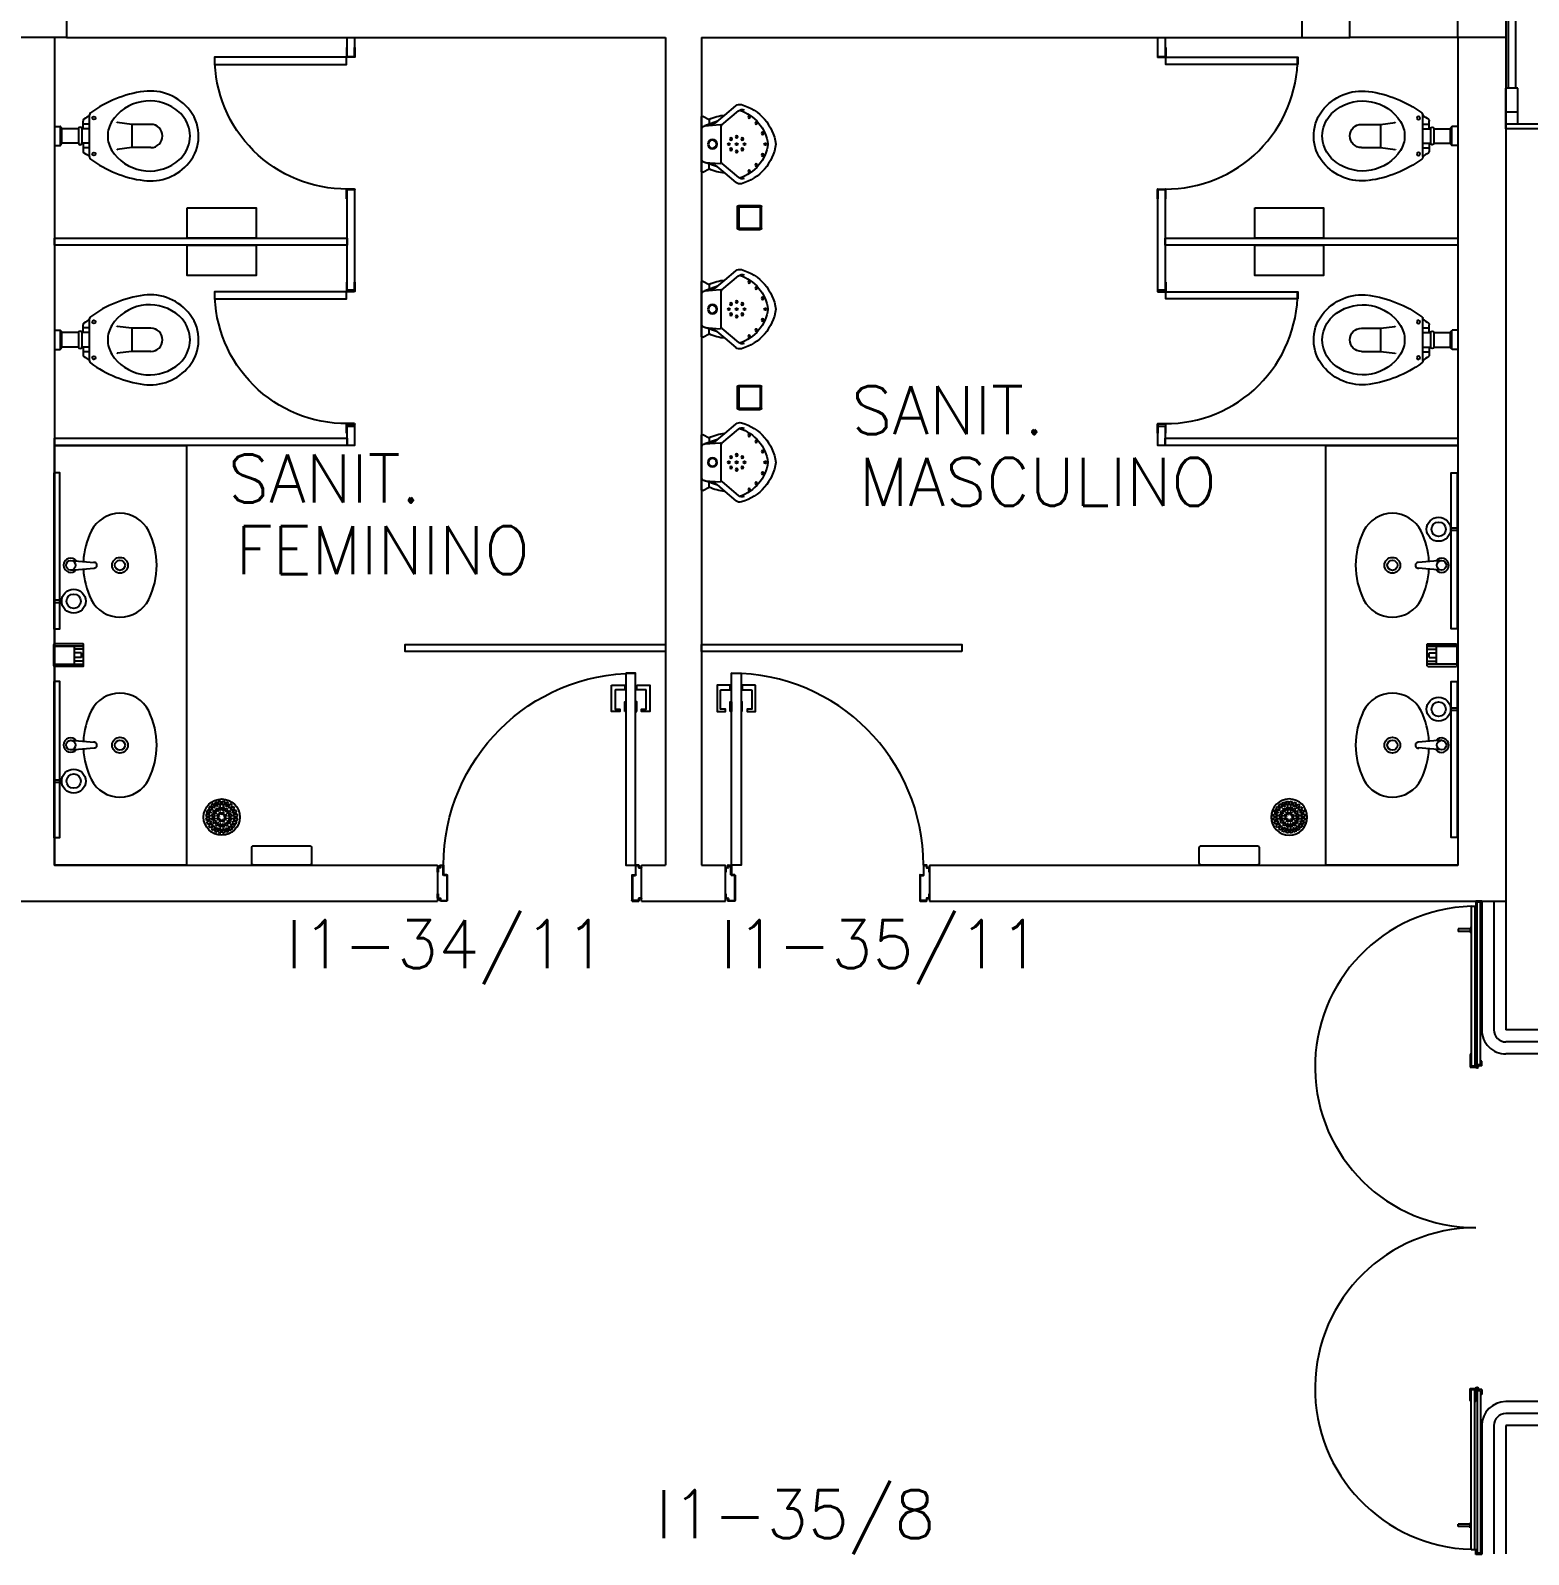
# Model space of a CAD drawing. Header units: millimetres. Extents: x 1887 to 2405, y 1100 to 1335.
# Drawn here: x 2052.26 to 2058.5, y 1264.72 to 1271.08 of the extents above; entities that cross this region are included whole.
import ezdxf

# ---------------------------------------------------------------- set-up
doc = ezdxf.new("R2010")
doc.units = ezdxf.units.MM
doc.linetypes.add('HIDDEN', pattern=[0.375, 0.25, -0.125])
for name, color, linetype in [('AR-ALV', 2, 'Continuous'), ('AR-CORRIMAO-V', 2, 'Continuous'), ('AR-DIVISÓRIAS', 1, 'Continuous'), ('AR-ESCADA', 2, 'Continuous'), ('AR-ESTC', 3, 'Continuous'), ('AR-LOUÇAS', 1, 'Continuous'), ('AR-PISO', 1, 'Continuous'), ('AR-PORTA', 1, 'Continuous'), ('AR-VIDRO', 1, 'Continuous'), ('BC-CUBA', 1, 'Continuous'), ('BC-TEXTO', 2, 'Continuous'), ('BGR- VISTA', 2, 'Continuous'), ('DV- VISTA', 2, 'Continuous'), ('ENDEREÇO', 2, 'Continuous'), ('EQUIPAMENTO', 2, 'Continuous'), ('HE_TIGRECAD', 1, 'Continuous'), ('maçaneta', 1, 'Continuous'), ('montantes', 1, 'Continuous'), ('mov', 1, 'Continuous'), ('PM-PERFIL U-C', 2, 'Continuous'), ('pm1', 2, 'Continuous'), ('pm2', 2, 'Continuous'), ('TEXTO', 2, 'Continuous'), ('WC-PROJ', 1, 'HIDDEN'), ('WC1', 1, 'Continuous'), ('WC2', 1, 'Continuous'), ('WC3', 1, 'Continuous')]:
    doc.layers.add(name, color=color, linetype=linetype)
doc.styles.add('S12', font='simplex.shx', dxfattribs={"width": 1.1, "height": 0.12})
doc.styles.add('UNB-100', font='simplex.shx', dxfattribs={"height": 0.2})
doc.styles.add('UNB1-100', font='simplex.shx', dxfattribs={"height": 0.2})

# ---------------------------------------------------------------- blocks, each defined once
blk = doc.blocks.new('CUBA-01P')
at = {"layer": 'WC1'}
blk.add_circle((-0.15, -0.08), 0.05, dxfattribs=at)
for centre, radius, start, end in [((0, -0.4404), 0.3205, 92.82256, 116.40535), ((0, -0.4404), 0.3205, 63.59465, 87.24236), ((-0.0831, -0.273), 0.1336, 116.40535, 243.59465), ((0.0831, -0.273), 0.1336, 296.40535, 63.59465), ((0, -0.1056), 0.3205, 243.59465, 296.40535)]:
    blk.add_arc(centre, radius, start, end, dxfattribs=at)
at = {"layer": 'WC2'}
for p, q in [((-0.1548, 0), (-0.1548, -0.0303)), ((-0.1448, 0), (-0.1448, -0.0303)), ((-0.02, -0.068), (-0.0118, -0.1652)), ((0.02, -0.068), (0.0118, -0.1652))]:
    blk.add_line(p, q, dxfattribs=at)
for centre, radius in [((-0.15, -0.08), 0.03), ((0, -0.068), 0.02), ((0, -0.273), 0.033), ((0, -0.273), 0.0212)]:
    blk.add_circle(centre, radius, dxfattribs=at)
for centre, radius, start, end in [((0.0002, -0.0678), 0.03, 306.40129, 232.67059), ((0.0002, -0.1652), 0.012, 180, 10.12053)]:
    blk.add_arc(centre, radius, start, end, dxfattribs=at)
blk = doc.blocks.new('BGR5')
at = {"layer": 'BGR- VISTA'}
blk.add_lwpolyline([(0, 0.55), (1.75, 0.55), (1.75, 0), (0, 0)], close=True, dxfattribs=at)
at = {"layer": 'BC-CUBA', "rotation": 180}
for p in [(0.5, 0), (1.25, 0)]:
    blk.add_blockref('CUBA-01P', p, dxfattribs=at)
at = {"layer": 'BC-TEXTO', "style": 'S12'}
for tag, p, flags in [('MÃO-FRANCESA', (0.758, 0.0613), 3), ('ACABAMENTO', (0.558, 0.0613), 3), ('BANCADA', (0.158, 0.0613), 2), ('TAMANHO', (0.358, 0.0613), 3), ('CUBA', (1.158, 0.0613), 3), ('PÉ', (0.933, 0.0613), 3)]:
    blk.add_attdef(tag, p, '', height=0.12, rotation=90, dxfattribs=dict(at, flags=flags))
blk = doc.blocks.new('MCTR-01p')
at = {"layer": 'WC1'}
for p, q in [((0.1134, 0), (-0.1134, 0)), ((-0.1169, -0.006), (-0.1028, -0.0318)), ((0.1169, -0.006), (0.1028, -0.0318)), ((-0.1209, -0.0973), (-0.16, -0.1436)), ((0.1209, -0.0973), (0.16, -0.1436))]:
    blk.add_line(p, q, dxfattribs=at)
blk.add_circle((0, -0.0459), 0.019, dxfattribs=at)
for centre, radius, start, end in [((-0.1134, -0.004), 0.00402, 90, 208.69931), ((0.1134, -0.004), 0.00402, 331.30069, 90), ((0.0514, -0.1098), 0.1728, 153.16672, 175.85534), ((-0.0514, -0.1098), 0.1728, 4.14466, 26.83328), ((-0.1408, -0.1598), 0.0251, 139.851, 195.77049), ((0.027, -0.1124), 0.1994, 195.77049, 262.23104), ((-0.027, -0.1124), 0.1994, 277.76896, 344.22951), ((0.1408, -0.1598), 0.0251, 344.22951, 40.149)]:
    blk.add_arc(centre, radius, start, end, dxfattribs=at)
at = {"layer": 'WC2'}
for p, q in [((-0.1028, -0.0318), (-0.083, -0.0318)), ((-0.0952, -0.0668), (-0.0769, -0.0144)), ((-0.0769, -0.0144), (-0.0814, -0.0774)), ((0.0769, -0.0144), (0.0814, -0.0774)), ((0.0952, -0.0668), (0.0769, -0.0144)), ((0.1028, -0.0318), (0.083, -0.0318)), ((-0.0801, -0.0849), (-0.1388, -0.1544)), ((-0.0929, -0.0641), (-0.1209, -0.0973)), ((0.0773, -0.0817), (-0.0773, -0.0817)), ((0.0801, -0.0849), (0.1388, -0.1544)), ((0.0929, -0.0641), (0.1209, -0.0973))]:
    blk.add_line(p, q, dxfattribs=at)
for centre, radius in [((0, -0.0459), 0.0162), ((-0.0216, -0.1233), 0.00453), ((0.0216, -0.1233), 0.00453), ((-0.0307, -0.1466), 0.00453), ((-0.0216, -0.17), 0.00453), ((0.0216, -0.17), 0.00453), ((0.0307, -0.1466), 0.00453), ((-0.1131, -0.1987), 0.00453), ((-0.0873, -0.2281), 0.00453), ((-0.0453, -0.2549), 0.00453), ((0.0453, -0.2549), 0.00453), ((0.0873, -0.2281), 0.00453), ((0.1131, -0.1987), 0.00453)]:
    blk.add_circle(centre, radius, dxfattribs=at)
for centre, radius, start, end in [((-0.0573, -0.018), 0.02, 115.52037, 169.58171), ((0.0573, -0.018), 0.02, 10.41829, 64.47963), ((-0.1424, -0.0223), 0.0647, 319.851, 355.98459), ((0.1424, -0.0223), 0.0647, 184.01541, 220.149), ((-0.0773, -0.0776), 0.00402, 175.98459, 270), ((-0.0719, -0.0937), 0.012, 89.35808, 133.3239), ((0, -0.1142), 0.00453, 90, 270), ((0, -0.1142), 0.00453, 270, 90), ((0.0719, -0.0937), 0.012, 46.6761, 90.64192), ((0.0773, -0.0776), 0.00402, 270, 4.01541), ((-0.1204, -0.1699), 0.024, 139.851, 200.63237), ((0.024, -0.1042), 0.1746, 198.27233, 262.11406), ((0, -0.1466), 0.00453, 90, 270), ((0, -0.1791), 0.00453, 90, 270), ((0, -0.1466), 0.00453, 270, 90), ((-0.024, -0.1042), 0.1746, 277.88594, 341.72767), ((0, -0.1791), 0.00453, 270, 90), ((0.1204, -0.1699), 0.024, 339.36763, 40.149), ((0.0001, -0.2664), 0.00453, 91.78316, 268.21684), ((-0.0001, -0.2664), 0.00453, 271.78316, 88.21684)]:
    blk.add_arc(centre, radius, start, end, dxfattribs=at)
blk = doc.blocks.new('DV4')
at = {"layer": 'DV- VISTA', "color": 2}
blk.add_lwpolyline([(0.03, 0), (0.03, -1.22), (0, -1.22), (0, 0)], close=True, dxfattribs=at)
blk = doc.blocks.new('DV8')
at = {"layer": 'DV- VISTA'}
blk.add_lwpolyline([(0, -0.03), (-0.08, -0.03), (-0.08, 0), (0, 0)], close=True, dxfattribs=at)
blk = doc.blocks.new('pb55-gr-01p')
at = {"layer": 'mov'}
blk.add_arc((0.0015, 0.0172), 0.55, 359.7335, 90, dxfattribs=at)
at = {"layer": 'pm1'}
blk.add_lwpolyline([(0.0315, 0.5673), (0.0315, 0.0172), (0.0015, 0.0172), (0.0015, 0.5673)], close=True, dxfattribs=at)
at = {"layer": 'pm2'}
for p, q in [((-0.0385, 0.0172), (-0.0008, 0.0172)), ((-0.0385, 0.0158), (-0.0385, 0.0172)), ((-0.0008, 0.0158), (-0.0385, 0.0158)), ((0, 0.015), (0, -0.015)), ((0.0015, -0.0152), (0.0015, 0.015)), ((0.5515, -0.0152), (0.5515, 0.015)), ((0.553, 0.015), (0.553, -0.015)), ((0.5915, 0.0172), (0.5537, 0.0172)), ((0.5537, 0.0158), (0.5915, 0.0158)), ((0.5915, 0.0158), (0.5915, 0.0172)), ((-0.001, -0.016), (-0.0385, -0.016)), ((-0.0385, -0.0175), (-0.0385, -0.016)), ((-0.0385, -0.0175), (-0.0008, -0.0175)), ((0.5915, -0.0175), (0.5537, -0.0175)), ((0.554, -0.016), (0.5915, -0.016)), ((0.5915, -0.0175), (0.5915, -0.016))]:
    blk.add_line(p, q, dxfattribs=at)
for centre, radius, start, end in [((-0.0008, 0.015), 0.00225, 0, 90), ((-0.0008, 0.015), 0.00075, 0, 90), ((0.5537, 0.015), 0.00225, 90, 180), ((0.5537, 0.015), 0.00075, 90, 180), ((-0.001, -0.015), 0.001, 270, 0), ((-0.0008, -0.0152), 0.00225, 270, 0), ((0.5537, -0.0152), 0.00225, 180, 270), ((0.554, -0.015), 0.001, 180, 270)]:
    blk.add_arc(centre, radius, start, end, dxfattribs=at)
blk = doc.blocks.new('DV7')
at = {"layer": 'DV- VISTA'}
blk.add_lwpolyline([(0.03, 0), (0.03, -0.42), (0, -0.42), (0, 0)], close=True, dxfattribs=at)
blk = doc.blocks.new('DV5')
at = {"layer": 'DV- VISTA', "color": 2}
blk.add_lwpolyline([(0.03, 0), (0.03, -1.085), (0, -1.085), (0, 0)], close=True, dxfattribs=at)
blk = doc.blocks.new('ES-2P-2PAV-M')
at = {"layer": 'AR-CORRIMAO-V'}
for p, q in [((-0.1, -0.0025), (-0.1, -0.54)), ((-0.05, -0.0025), (-0.05, -0.54)), ((0.775, -0.59), (0, -0.59)), ((0.775, -0.64), (0, -0.64)), ((1.5267, -2.09), (0, -2.09)), ((1.5267, -2.14), (0, -2.14)), ((-0.1, -2.19), (-0.1, -2.725)), ((-0.05, -2.19), (-0.05, -2.725))]:
    blk.add_line(p, q, dxfattribs=at)
for centre, radius, start, end in [((0, -0.54), 0.1, 179.99999, 270), ((0, -0.54), 0.05, 179.99999, 270), ((0, -2.19), 0.1, 90, 180), ((0, -2.19), 0.05, 90, 180)]:
    blk.add_arc(centre, radius, start, end, dxfattribs=at)
at = {"layer": 'AR-PISO'}
for p, q in [((0, -0.0025), (0, -0.54)), ((0, -0.0025), (0, -0.54)), ((0.8616, -0.54), (0, -0.54)), ((1.425, -2.19), (0, -2.19)), ((0, -2.19), (0, -2.725))]:
    blk.add_line(p, q, dxfattribs=at)
blk = doc.blocks.new('PV1')
at = {"layer": 'AR-VIDRO'}
for p, q in [((0.6825, 0.02), (0.005, 0.02)), ((0.6825, 0.005), (0.005, 0.005)), ((0.0215, 0.0443), (0.0215, 0.0293)), ((0.0215, 0.0443), (0.6875, 0.0443)), ((0.0215, 0.0293), (0.6875, 0.0293)), ((2.7035, 0.0443), (2.0375, 0.0443)), ((2.7035, 0.0293), (2.0375, 0.0293)), ((2.0425, 0.02), (2.72, 0.02)), ((2.0425, 0.005), (2.72, 0.005)), ((2.7035, 0.0443), (2.7035, 0.0293))]:
    blk.add_line(p, q, dxfattribs=at)
at = {"layer": 'maçaneta'}
for p, q in [((0.1165, 0.0993), (0.1265, 0.0993)), ((0.1165, 0.0493), (0.1165, 0.0993)), ((0.1265, 0.0493), (0.1265, 0.0993)), ((2.5985, 0.0493), (2.5985, 0.0993)), ((2.6085, 0.0993), (2.5985, 0.0993)), ((2.6085, 0.0493), (2.6085, 0.0993)), ((0.1115, 0.0443), (0.1115, 0.0493)), ((0.1115, 0.0493), (0.1315, 0.0493)), ((0.1315, 0.0443), (0.1315, 0.0493)), ((2.6135, 0.0493), (2.5935, 0.0493)), ((2.5935, 0.0443), (2.5935, 0.0493)), ((2.6135, 0.0443), (2.6135, 0.0493))]:
    blk.add_line(p, q, dxfattribs=at)
at = {"layer": 'montantes'}
for p, q in [((0, 0), (0, 0.025)), ((0, 0.025), (0.02, 0.025)), ((0, 0), (0.02, 0)), ((0.005, 0.005), (0.005, 0.02)), ((0.02, 0.02), (0.02, 0.025)), ((0.02, 0), (0.02, 0.005)), ((0.6425, 0.0493), (0.6925, 0.0493)), ((0.6425, 0.025), (0.6925, 0.025)), ((0.6875, 0.025), (0.6675, 0.025)), ((0.6675, 0.02), (0.6675, 0.025)), ((0.6675, 0), (0.6675, 0.005)), ((0.6875, 0), (0.6675, 0)), ((0.6825, 0.005), (0.6825, 0.02)), ((0.6875, 0.0443), (0.6875, 0.0293)), ((0.6875, 0), (0.6875, 0.025)), ((0.6925, 0.0493), (0.6925, 0.025)), ((2.0325, 0.0493), (2.0325, 0.025)), ((2.0825, 0.0493), (2.0325, 0.0493)), ((2.0825, 0.025), (2.0325, 0.025)), ((2.0375, 0.0443), (2.0375, 0.0293)), ((2.0375, 0.025), (2.0575, 0.025)), ((2.0375, 0), (2.0375, 0.025)), ((2.0375, 0), (2.0575, 0)), ((2.0425, 0.005), (2.0425, 0.02)), ((2.0575, 0.02), (2.0575, 0.025)), ((2.0575, 0), (2.0575, 0.005)), ((2.705, 0.02), (2.705, 0.025)), ((2.725, 0.025), (2.705, 0.025)), ((2.705, 0), (2.705, 0.005)), ((2.725, 0), (2.705, 0)), ((2.72, 0.005), (2.72, 0.02)), ((2.725, 0), (2.725, 0.025))]:
    blk.add_line(p, q, dxfattribs=at)
for centre in [(0.6925, 0.02), (2.0325, 0.02)]:
    blk.add_circle(centre, 0.005, dxfattribs=at)
for centre, start, end in [((0.6425, 0.0443), 90, 180), ((0.6425, 0.03), 180, 270), ((2.0825, 0.0443), 0, 90), ((2.0825, 0.03), 270, 0)]:
    blk.add_arc(centre, 0.005, start, end, dxfattribs=at)
at = {"layer": 'mov'}
for centre, start, end in [((0.692, 0.025), 0, 178.35472), ((2.033, 0.025), 1.64528, 180)]:
    blk.add_arc(centre, 0.6705, start, end, dxfattribs=at)
blk = doc.blocks.new('BACI-01P')
at = {"layer": 'WC1'}
for p, q in [((0.146, 0.0857), (0.146, 0.0887)), ((0.1191, 0.03), (0.1139, 0.03)), ((0.1139, 0.0298), (0.1139, -0.0298)), ((0.1191, 0.03), (0.1191, 0.0624)), ((0.1191, -0.03), (0.1139, -0.03)), ((0.1191, -0.03), (0.1191, -0.0624)), ((0.146, -0.0857), (0.146, -0.0887))]:
    blk.add_line(p, q, dxfattribs=at)
for centre, radius, start, end in [((0.4364, -0.2936), 0.4837, 97.68046, 126.34544), ((0.3996, -0.0205), 0.2081, 36.88811, 97.68046), ((0.1282, 0.0624), 0.00909, 126.16044, 180), ((0.4044, -0.3155), 0.4771, 122.78184, 126.16044), ((0.1551, 0.0887), 0.00909, 126.33581, 180), ((0.4268, 0), 0.174, 320.47667, 36.88811), ((0.1282, -0.0624), 0.00909, 180, 233.83956), ((0.4044, 0.3155), 0.4771, 233.83956, 237.21816), ((0.1551, -0.0887), 0.00909, 180, 238.98254), ((0.4364, 0.2936), 0.4837, 233.75773, 262.31954), ((0.3996, 0.0205), 0.2081, 262.31954, 320.89786)]:
    blk.add_arc(centre, radius, start, end, dxfattribs=at)
at = {"layer": 'WC2'}
for p, q in [((0.146, -0.0857), (0.146, 0.0857)), ((0, 0.04), (0.023, 0.04)), ((0.025, 0.035), (0.025, 0.038)), ((0.025, -0.035), (0.025, 0.035)), ((0.025, 0.035), (0.028, 0.035)), ((0.03, -0.033), (0.03, 0.033)), ((0.1, 0.03), (0.03, 0.03)), ((0.1, 0.0298), (0.1, -0.0298)), ((0, -0.04), (0.023, -0.04)), ((0.025, -0.038), (0.025, -0.035)), ((0.025, -0.035), (0.028, -0.035)), ((0.1, -0.03), (0.03, -0.03))]:
    blk.add_line(p, q, dxfattribs=at)
for centre, radius, start, end in [((0.3966, -0.0404), 0.1866, 54.25145, 147.32014), ((0.4126, -0.0182), 0.1592, 41.32993, 54.25145), ((0.4333, 0), 0.1317, 0, 41.32993), ((0.023, 0.038), 0.002, 0, 90), ((0.028, 0.033), 0.002, 0, 90), ((0.107, 0.0298), 0.00697, 0, 180), ((0.3335, 0), 0.1117, 147.32014, 180), ((0.3335, 0), 0.1117, 180, 212.67986), ((0.4333, 0), 0.1317, 318.67007, 0), ((0.023, -0.038), 0.002, 270, 0), ((0.028, -0.033), 0.002, 270, 0), ((0.107, -0.0298), 0.00697, 180, 0), ((0.3966, 0.0404), 0.1866, 212.67986, 305.74855), ((0.4126, 0.0182), 0.1592, 305.74855, 318.67007)]:
    blk.add_arc(centre, radius, start, end, dxfattribs=at)
at = {"layer": 'WC3'}
for p, q in [((0.146, 0.0497), (0.1191, 0.0497)), ((0.146, 0.03), (0.1191, 0.03)), ((0.146, -0.03), (0.1191, -0.03)), ((0.146, -0.0497), (0.1191, -0.0497))]:
    blk.add_line(p, q, dxfattribs=at)
at = {"layer": 'WC3', "color": 1}
for p, q in [((0.261, 0.0562), (0.2593, 0.0585)), ((0.3229, 0.0486), (0.261, 0.0562)), ((0.3229, 0.0486), (0.3229, -0.0486)), ((0.4015, 0.0486), (0.3229, 0.0486)), ((0.261, -0.0562), (0.2593, -0.0585)), ((0.3229, -0.0486), (0.261, -0.0562)), ((0.4015, -0.0486), (0.3229, -0.0486))]:
    blk.add_line(p, q, dxfattribs=at)
for centre in [(0.1641, 0.075), (0.1641, -0.075)]:
    blk.add_circle(centre, 0.00682, dxfattribs=at)
blk.add_arc((0.4015, 0), 0.0486, 270, 90, dxfattribs=at)
blk = doc.blocks.new('PM3')
at = {"layer": 'maçaneta'}
for points in [[(0.02, 0.825), (-0.035, 0.825), (-0.035, 0.715), (0, 0.715), (0, 0.725), (-0.02, 0.725), (-0.02, 0.8035, -0.414214), (-0.0185, 0.805), (0.02, 0.805)], [(0.125, 0.825), (0.07, 0.825), (0.07, 0.805), (0.1085, 0.805, -0.414214), (0.11, 0.8035), (0.11, 0.725), (0.09, 0.725), (0.09, 0.715), (0.125, 0.715)]]:
    blk.add_lwpolyline(points, format="xyb", close=True, dxfattribs=at)
for points in [[(0.02, 0.715), (0.02, 0.755), (0.025, 0.755), (0.025, 0.715)], [(0.07, 0.715), (0.07, 0.755), (0.065, 0.755), (0.065, 0.715)]]:
    blk.add_lwpolyline(points, close=True, dxfattribs=at)
at = {"layer": 'mov'}
blk.add_arc((0.025, 0.075), 0.8, 0, 90, dxfattribs=at)
at = {"layer": 'PM-PERFIL U-C'}
for p, q in [((0.0015, 0.065), (0.01, 0.065)), ((0.01, 0.065), (0.01, 0.0735)), ((0.0115, 0.075), (0.0235, 0.075)), ((0.012, 0.073), (0.012, 0.0645)), ((0.023, 0.073), (0.012, 0.073)), ((0.023, 0.0335), (0.023, 0.073)), ((0.025, 0.0735), (0.025, 0.034)), ((0.825, 0.0735), (0.825, 0.034)), ((0.8385, 0.075), (0.8265, 0.075)), ((0.827, 0.073), (0.838, 0.073)), ((0.827, 0.0335), (0.827, 0.073)), ((0.838, 0.073), (0.838, 0.0645)), ((0.84, 0.065), (0.84, 0.0735)), ((0.8485, 0.065), (0.84, 0.065)), ((0, 0.045), (0, 0.0635)), ((0.002, 0.045), (0, 0.045)), ((0.002, 0.063), (0.002, 0.045)), ((0.0105, 0.063), (0.002, 0.063)), ((0.038, 0.032), (0.0245, 0.032)), ((0.0385, 0.034), (0.025, 0.034)), ((0.038, 0.032), (0.038, -0.073)), ((0.04, 0.0325), (0.04, -0.0735)), ((0.81, 0.0325), (0.81, -0.0735)), ((0.8115, 0.034), (0.825, 0.034)), ((0.812, 0.032), (0.8255, 0.032)), ((0.812, 0.032), (0.812, -0.073)), ((0.8395, 0.063), (0.848, 0.063)), ((0.848, 0.063), (0.848, 0.045)), ((0.848, 0.045), (0.85, 0.045)), ((0.85, 0.045), (0.85, 0.0635)), ((0, -0.045), (0.002, -0.045)), ((0, -0.0635), (0, -0.045)), ((0.002, -0.045), (0.002, -0.063)), ((0.002, -0.063), (0.0105, -0.063)), ((0.848, -0.063), (0.8395, -0.063)), ((0.85, -0.045), (0.848, -0.045)), ((0.848, -0.045), (0.848, -0.063)), ((0.85, -0.0635), (0.85, -0.045)), ((0.01, -0.065), (0.0015, -0.065)), ((0.01, -0.0735), (0.01, -0.065)), ((0.0385, -0.075), (0.0115, -0.075)), ((0.012, -0.0645), (0.012, -0.073)), ((0.012, -0.073), (0.038, -0.073)), ((0.8115, -0.075), (0.8385, -0.075)), ((0.838, -0.073), (0.812, -0.073)), ((0.838, -0.0645), (0.838, -0.073)), ((0.84, -0.0735), (0.84, -0.065)), ((0.84, -0.065), (0.8485, -0.065))]:
    blk.add_line(p, q, dxfattribs=at)
for centre, start, end in [((0.0015, 0.0635), 90, 180), ((0.0115, 0.0735), 90, 180), ((0.0105, 0.0645), 270, 0), ((0.0235, 0.0735), 360, 90), ((0.8265, 0.0735), 90, 180), ((0.8395, 0.0645), 180, 270), ((0.8385, 0.0735), 0, 90), ((0.8485, 0.0635), 0, 90), ((0.0245, 0.0335), 180, 270), ((0.0385, 0.0325), 0, 90), ((0.8115, 0.0325), 90, 180), ((0.8255, 0.0335), 270, 0), ((0.0015, -0.0635), 180, 270), ((0.0105, -0.0645), 0, 90), ((0.8395, -0.0645), 90, 180), ((0.8485, -0.0635), 270, 0), ((0.0115, -0.0735), 180, 270), ((0.0385, -0.0735), 269.93864, 0), ((0.8115, -0.0735), 180, 270.06136), ((0.8385, -0.0735), 270, 0)]:
    blk.add_arc(centre, 0.0015, start, end, dxfattribs=at)
at = {"layer": 'pm1'}
blk.add_lwpolyline([(0.065, 0.875), (0.065, 0.075), (0.025, 0.075), (0.025, 0.875)], close=True, dxfattribs=at)
blk = doc.blocks.new('TLHR-01p')
at = {"layer": 'WC1', "color": 1}
blk.add_lwpolyline([(-0.117, 0.08), (0.117, 0.08, -0.414214), (0.125, 0.072), (0.125, 0.008, -0.414214), (0.117, 0), (-0.117, 0, -0.414214), (-0.125, 0.008), (-0.125, 0.072, -0.414214)], format="xyb", close=True, dxfattribs=at)
blk = doc.blocks.new('SBSPRAY-P')
at = {"layer": 'WC1', "color": 1}
for p, q in [((-0.0444, 0), (0.0444, 0)), ((-0.0469, -0.122), (-0.0469, -0.0025)), ((-0.0376, -0.0025), (-0.0376, -0.122)), ((0.0376, -0.122), (0.0376, -0.0025)), ((0.0376, -0.0025), (0.0376, -0.122)), ((0.0469, -0.122), (0.0469, -0.0025)), ((-0.0444, -0.1245), (0.0444, -0.1245)), ((-0.0376, -0.0861), (0.0376, -0.0861))]:
    blk.add_line(p, q, dxfattribs=at)
for centre, start, end in [((-0.0444, -0.0025), 90, 180), ((0.0444, -0.0025), 0, 90), ((-0.0351, -0.0025), 90, 180), ((0.0351, -0.0025), 0, 90), ((-0.0444, -0.122), 180, 270), ((-0.0351, -0.122), 180, 270), ((0.0351, -0.122), 270, 360), ((0.0444, -0.122), 270, 0)]:
    blk.add_arc(centre, 0.0025, start, end, dxfattribs=at)
at = {"layer": 'WC2', "color": 1}
for p, q in [((-0.0247, -0.1245), (-0.0247, -0.0861)), ((-0.0096, -0.1161), (-0.0096, -0.0861)), ((-0.0096, -0.1161), (0.0096, -0.1161)), ((0.0096, -0.1161), (0.0096, -0.0861)), ((0.0247, -0.1245), (0.0247, -0.0861))]:
    blk.add_line(p, q, dxfattribs=at)
blk = doc.blocks.new('PPLR-01p')
at = {"layer": 'WC1', "color": 1}
blk.add_lwpolyline([(-0.1435, 0.126), (0.1435, 0.126), (0.1435, 0), (-0.1435, 0), (-0.1435, 0.126)], dxfattribs=at)
blk = doc.blocks.new('ralomic')
at = {"layer": 'HE_TIGRECAD', "color": 1}
for p, q in [((-0.0499, 0.005), (-0.0499, 0.0948)), ((-0.0474, 0.006), (-0.0474, 0.0938)), ((-0.0471, 0.09165), (-0.0471, 0.00345)), ((0.0449, 0.0998), (-0.0449, 0.0998)), ((-0.04475, 0.09215), (-0.04475, 0.00765)), ((-0.0441, 0.09465), (0.0441, 0.09465)), ((0.0439, 0.0973), (-0.0439, 0.0973)), ((0.04225, 0.09465), (-0.04225, 0.09465)), ((0.04475, 0.09215), (0.04475, 0.00765)), ((0.0471, 0.09165), (0.0471, 0.00345)), ((0.0474, 0.006), (0.0474, 0.0938)), ((0.0499, 0.005), (0.0499, 0.0948)), ((0.0449, 0), (-0.0449, 0)), ((-0.0441, 0.00045), (0.0441, 0.00045)), ((0.0439, 0.0025), (-0.0439, 0.0025)), ((0.04225, 0.00515), (-0.04225, 0.00515))]:
    blk.add_line(p, q, dxfattribs=at)
for centre, radius, start, end in [((-0.0449, 0.0948), 0.005, 90, 180), ((-0.0439, 0.0938), 0.0035, 90, 180), ((-0.0441, 0.09165), 0.003, 90, 180), ((-0.04225, 0.09215), 0.0025, 90, 180), ((0.04225, 0.09215), 0.0025, 0, 90), ((0.0439, 0.0938), 0.0035, 0, 90), ((0.0441, 0.09165), 0.003, 0, 90), ((0.0449, 0.0948), 0.005, 0, 90), ((-0.0449, 0.005), 0.005, 180, 270), ((-0.0439, 0.006), 0.0035, 180, 270), ((-0.0441, 0.00345), 0.003, 180, 270), ((-0.04225, 0.00765), 0.0025, 180, 270), ((0.04225, 0.00765), 0.0025, 270, 0), ((0.0439, 0.006), 0.0035, 270, 0), ((0.0441, 0.00345), 0.003, 270, 0), ((0.0449, 0.005), 0.005, 270, 0)]:
    blk.add_arc(centre, radius, start, end, dxfattribs=at)
blk = doc.blocks.new('caixasifon')
at = {"layer": 'HE_TIGRECAD', "color": 1}
for p, q in [((-0.0099, 0.0485), (-0.0141, 0.0643)), ((-0.003, 0.0494), (-0.003, 0.0657)), ((0.003, 0.0494), (0.003, 0.0657)), ((0.0099, 0.0485), (0.0141, 0.0643)), ((-0.0494, 0.003), (-0.0657, 0.003)), ((-0.0485, 0.0099), (-0.0643, 0.0141)), ((-0.0469, 0.0157), (-0.0627, 0.0199)), ((-0.0443, 0.0221), (-0.0584, 0.0303)), ((-0.0413, 0.0273), (-0.0554, 0.0355)), ((-0.0371, 0.0328), (-0.0486, 0.0444)), ((-0.0328, 0.0371), (-0.0444, 0.0486)), ((-0.0283, 0.003), (-0.0414, 0.003)), ((-0.0273, 0.0081), (-0.0394, 0.0131)), ((-0.025, 0.0136), (-0.0371, 0.0186)), ((-0.0273, 0.0413), (-0.0355, 0.0554)), ((-0.0222, 0.0179), (-0.0314, 0.0271)), ((-0.0221, 0.0443), (-0.0303, 0.0584)), ((-0.0179, 0.0222), (-0.0271, 0.0314)), ((-0.0106, 0.003), (-0.0203, 0.003)), ((-0.0157, 0.0469), (-0.0199, 0.0627)), ((-0.0136, 0.025), (-0.0186, 0.0371)), ((-0.0096, 0.0054), (-0.0165, 0.0122)), ((-0.0081, 0.0273), (-0.0131, 0.0394)), ((-0.0054, 0.0096), (-0.0122, 0.0165)), ((-0.003, 0.0283), (-0.003, 0.0414)), ((-0.003, 0.0106), (-0.003, 0.0203)), ((0.003, 0.0283), (0.003, 0.0414)), ((0.003, 0.0106), (0.003, 0.0203)), ((0.0054, 0.0096), (0.0122, 0.0165)), ((0.0081, 0.0273), (0.0131, 0.0394)), ((0.0096, 0.0054), (0.0165, 0.0122)), ((0.0106, 0.003), (0.0203, 0.003)), ((0.0136, 0.025), (0.0186, 0.0371)), ((0.0157, 0.0469), (0.0199, 0.0627)), ((0.0179, 0.0222), (0.0271, 0.0314)), ((0.0221, 0.0443), (0.0303, 0.0584)), ((0.0222, 0.0179), (0.0314, 0.0271)), ((0.025, 0.0136), (0.0371, 0.0186)), ((0.0273, 0.0413), (0.0355, 0.0554)), ((0.0273, 0.0081), (0.0394, 0.0131)), ((0.0283, 0.003), (0.0414, 0.003)), ((0.0328, 0.0371), (0.0444, 0.0486)), ((0.0371, 0.0328), (0.0486, 0.0444)), ((0.0413, 0.0273), (0.0554, 0.0355)), ((0.0443, 0.0221), (0.0584, 0.0303)), ((0.0469, 0.0157), (0.0627, 0.0199)), ((0.0485, 0.0099), (0.0643, 0.0141)), ((0.0494, 0.003), (0.0657, 0.003)), ((-0.0494, -0.003), (-0.0657, -0.003)), ((-0.0485, -0.0099), (-0.0643, -0.0141)), ((-0.0469, -0.0157), (-0.0627, -0.0199)), ((-0.0443, -0.0221), (-0.0584, -0.0303)), ((-0.0413, -0.0273), (-0.0554, -0.0355)), ((-0.0371, -0.0328), (-0.0486, -0.0444)), ((-0.0328, -0.0371), (-0.0444, -0.0486)), ((-0.0283, -0.003), (-0.0414, -0.003)), ((-0.0273, -0.0081), (-0.0394, -0.0131)), ((-0.025, -0.0136), (-0.0371, -0.0186)), ((-0.0273, -0.0413), (-0.0355, -0.0554)), ((-0.0222, -0.0179), (-0.0314, -0.0271)), ((-0.0221, -0.0443), (-0.0303, -0.0584)), ((-0.0179, -0.0222), (-0.0271, -0.0314)), ((-0.0106, -0.003), (-0.0203, -0.003)), ((-0.0157, -0.0469), (-0.0199, -0.0627)), ((-0.0136, -0.025), (-0.0186, -0.0371)), ((-0.0096, -0.0054), (-0.0165, -0.0122)), ((-0.0099, -0.0485), (-0.0141, -0.0643)), ((-0.0081, -0.0273), (-0.0131, -0.0394)), ((-0.0054, -0.0096), (-0.0122, -0.0165)), ((-0.003, -0.0106), (-0.003, -0.0203)), ((-0.003, -0.0283), (-0.003, -0.0414)), ((-0.003, -0.0494), (-0.003, -0.0657)), ((0.003, -0.0106), (0.003, -0.0203)), ((0.003, -0.0283), (0.003, -0.0414)), ((0.003, -0.0494), (0.003, -0.0657)), ((0.0054, -0.0096), (0.0122, -0.0165)), ((0.0081, -0.0273), (0.0131, -0.0394)), ((0.0096, -0.0054), (0.0165, -0.0122)), ((0.0099, -0.0485), (0.0141, -0.0643)), ((0.0106, -0.003), (0.0203, -0.003)), ((0.0136, -0.025), (0.0186, -0.0371)), ((0.0157, -0.0469), (0.0199, -0.0627)), ((0.0179, -0.0222), (0.0271, -0.0314)), ((0.0221, -0.0443), (0.0303, -0.0584)), ((0.0222, -0.0179), (0.0314, -0.0271)), ((0.025, -0.0136), (0.0371, -0.0186)), ((0.0273, -0.0081), (0.0394, -0.0131)), ((0.0273, -0.0413), (0.0355, -0.0554)), ((0.0283, -0.003), (0.0414, -0.003)), ((0.0328, -0.0371), (0.0444, -0.0486)), ((0.0371, -0.0328), (0.0486, -0.0444)), ((0.0413, -0.0273), (0.0554, -0.0355)), ((0.0443, -0.0221), (0.0584, -0.0303)), ((0.0469, -0.0157), (0.0627, -0.0199)), ((0.0485, -0.0099), (0.0643, -0.0141)), ((0.0494, -0.003), (0.0657, -0.003))]:
    blk.add_line(p, q, dxfattribs=at)
blk.add_circle((0, 0), 0.0755, dxfattribs=at)
for radius, start, end in [(0.0658, 92.61318, 102.38682), (0.0658, 77.61318, 87.38682), (0.0658, 167.61318, 177.38682), (0.0658, 152.61318, 162.38682), (0.0658, 137.61318, 147.38682), (0.0495, 168.4746, 176.5254), (0.0495, 153.4746, 161.5254), (0.0658, 122.61318, 132.38682), (0.0415, 161.64548, 175.85452), (0.0495, 138.4746, 146.5254), (0.0415, 139.14548, 153.35452), (0.0495, 123.4746, 131.5254), (0.0658, 107.61318, 117.38682), (0.0285, 163.54233, 173.95767), (0.0415, 116.64548, 130.85452), (0.0285, 141.04233, 151.45767), (0.0495, 108.4746, 116.5254), (0.0205, 143.41497, 171.58503), (0.0285, 118.54233, 128.95767), (0.0415, 94.14548, 108.35452), (0.0205, 98.41497, 126.58503), (0.011, 150.82662, 164.17338), (0.0495, 93.4746, 101.5254), (0.0285, 96.04233, 106.45767), (0.011, 105.82662, 119.17338), (0.0495, 78.4746, 86.5254), (0.0415, 71.64548, 85.85452), (0.0285, 73.54233, 83.95767), (0.0205, 53.41497, 81.58503), (0.011, 60.82662, 74.17338), (0.011, 15.82662, 29.17338), (0.0285, 51.04233, 61.45767), (0.0495, 63.4746, 71.5254), (0.0205, 8.41497, 36.58503), (0.0415, 49.14548, 63.35452), (0.0658, 62.61318, 72.38682), (0.0285, 28.54233, 38.95767), (0.0495, 48.4746, 56.5254), (0.0285, 6.04233, 16.45767), (0.0415, 26.64548, 40.85452), (0.0658, 47.61318, 57.38682), (0.0495, 33.4746, 41.5254), (0.0415, 4.14548, 18.35452), (0.0495, 18.4746, 26.5254), (0.0495, 3.4746, 11.5254), (0.0658, 32.61318, 42.38682), (0.0658, 17.61318, 27.38682), (0.0658, 2.61318, 12.38682), (0.0658, 182.61318, 192.38682), (0.0658, 197.61318, 207.38682), (0.0658, 212.61318, 222.38682), (0.0495, 183.4746, 191.5254), (0.0495, 198.4746, 206.5254), (0.0658, 227.61318, 237.38682), (0.0415, 184.14548, 198.35452), (0.0495, 213.4746, 221.5254), (0.0415, 206.64548, 220.85452), (0.0495, 228.4746, 236.5254), (0.0658, 242.61318, 252.38682), (0.0285, 186.04233, 196.45767), (0.0415, 229.14548, 243.35452), (0.0285, 208.54233, 218.95767), (0.0495, 243.4746, 251.5254), (0.0205, 188.41497, 216.58503), (0.0285, 231.04233, 241.45767), (0.0415, 251.64548, 265.85452), (0.0205, 233.41497, 261.58503), (0.011, 195.82662, 209.17338), (0.0495, 258.4746, 266.5254), (0.0285, 253.54233, 263.95767), (0.011, 240.82662, 254.17338), (0.011, 285.82662, 299.17338), (0.0205, 278.41497, 306.58503), (0.0285, 276.04233, 286.45767), (0.0415, 274.14548, 288.35452), (0.0495, 273.4746, 281.5254), (0.011, 330.82662, 344.17338), (0.0285, 298.54233, 308.95767), (0.0495, 288.4746, 296.5254), (0.0205, 323.41497, 351.58503), (0.0415, 296.64548, 310.85452), (0.0658, 287.61318, 297.38682), (0.0285, 321.04233, 331.45767), (0.0285, 343.54233, 353.95767), (0.0495, 303.4746, 311.5254), (0.0415, 319.14548, 333.35452), (0.0658, 302.61318, 312.38682), (0.0495, 318.4746, 326.5254), (0.0415, 341.64548, 355.85452), (0.0495, 333.4746, 341.5254), (0.0495, 348.4746, 356.5254), (0.0658, 317.61318, 327.38682), (0.0658, 332.61318, 342.38682), (0.0658, 347.61318, 357.38682), (0.0658, 257.61318, 267.38682), (0.0658, 272.61318, 282.38682)]:
    blk.add_arc((0, 0), radius, start, end, dxfattribs=at)
blk = doc.blocks.new('escada tipo marinheiro')
at = {"layer": 'EQUIPAMENTO'}
for p, q in [((-0.3382, 0.0101), (-0.05, 0.0101)), ((-0.05, 0.0101), (-0.05, -0.16)), ((-0.3405, -0.01), (-0.05, -0.01)), ((-0.1, -0.01), (-0.1, -0.16)), ((-0.1, -0.06), (-0.05, -0.06)), ((-0.1, -0.16), (-0.05, -0.16)), ((-0.09, -0.6), (-0.09, -0.16)), ((-0.06, -0.6), (-0.06, -0.16)), ((-0.1, -0.6), (-0.05, -0.6)), ((-0.1, -0.6), (-0.1, -0.75)), ((-0.05, -0.6), (-0.05, -0.77)), ((-0.3405, -0.75), (-0.05, -0.75)), ((-0.1, -0.7), (-0.05, -0.7)), ((-0.3382, -0.77), (-0.05, -0.77))]:
    blk.add_line(p, q, dxfattribs=at)
for radius, start, end in [(0.4, 77.17773, 282.82227), (0.38, 76.84274, 283.15726)]:
    blk.add_arc((-0.427, -0.38), radius, start, end, dxfattribs=at)

msp = doc.modelspace()

# ---------------------------------------------------------------- linework, layer by layer
at = {"layer": 'AR-ALV'}
for p, q in [((2052.3597, 1271.0485), (2052.3597, 1267.5985)), ((2052.4097, 1271.0485), (2054.9067, 1271.0485)), ((2054.9067, 1271.0485), (2054.9067, 1267.5985)), ((2055.0567, 1271.0485), (2055.0567, 1267.5985)), ((2055.0567, 1271.0485), (2057.5597, 1271.0485)), ((2058.2097, 1271.0485), (2057.7597, 1271.0485)), ((2058.2097, 1271.0485), (2058.2097, 1267.5985)), ((2058.4097, 1271.0485), (2058.4097, 1267.4485)), ((2052.3597, 1267.5985), (2053.9567, 1267.5985)), ((2053.9567, 1267.5985), (2053.9567, 1267.4485)), ((2054.8067, 1267.4485), (2054.8067, 1267.5985)), ((2054.8067, 1267.5985), (2054.9067, 1267.5985)), ((2055.0567, 1267.5985), (2055.1567, 1267.5985)), ((2055.1567, 1267.4485), (2055.1567, 1267.5985)), ((2056.0067, 1267.5985), (2056.0067, 1267.4485)), ((2056.0067, 1267.5985), (2058.2097, 1267.5985)), ((2051.2097, 1267.4485), (2053.9567, 1267.4485)), ((2054.8067, 1267.4485), (2055.1567, 1267.4485)), ((2056.0067, 1267.4485), (2058.4097, 1267.4485))]:
    msp.add_line(p, q, dxfattribs=at)
at = {"layer": 'AR-ESTC'}
for points in [[(2052.2097, 1271.6485), (2052.4097, 1271.6485), (2052.4097, 1271.0485), (2052.2097, 1271.0485)], [(2057.7597, 1271.6485), (2057.5597, 1271.6485), (2057.5597, 1271.0485), (2057.7597, 1271.0485)], [(2058.2097, 1271.6485), (2058.4097, 1271.6485), (2058.4097, 1271.0485), (2058.2097, 1271.0485)]]:
    msp.add_lwpolyline(points, close=True, dxfattribs=at)
at = {"layer": 'WC2'}
for points in [[(2052.3567, 1269.2335), (2052.3567, 1268.5835), (2052.3817, 1268.5835), (2052.3817, 1269.2335)], [(2058.2067, 1269.2335), (2058.2067, 1268.5835), (2058.1817, 1268.5835), (2058.1817, 1269.2335)], [(2052.3567, 1268.3635), (2052.3567, 1267.7135), (2052.3817, 1267.7135), (2052.3817, 1268.3635)], [(2058.2067, 1268.3635), (2058.2067, 1267.7135), (2058.1817, 1267.7135), (2058.1817, 1268.3635)]]:
    msp.add_lwpolyline(points, close=True, dxfattribs=at)

# ---------------------------------------------------------------- block references
at = {"layer": 'AR-DIVISÓRIAS'}
for name, p, rotation in [('DV8', (2053.6097, 1270.9685), 270), ('DV8', (2056.9897, 1270.9685), 270), ('DV4', (2053.5797, 1270.213), 270), ('DV4', (2058.2097, 1270.213), 270), ('DV8', (2053.6097, 1269.3485), 270), ('DV8', (2056.9597, 1269.4285), 90), ('DV4', (2053.5797, 1269.3785), 270), ('DV4', (2058.2097, 1269.3785), 270), ('DV5', (2054.9067, 1268.5185), 270), ('DV5', (2056.1417, 1268.5185), 270)]:
    msp.add_blockref(name, p, dxfattribs=dict(at, rotation=rotation))
for p in [(2053.5797, 1270.4155), (2056.9597, 1270.4155)]:
    msp.add_blockref('DV7', p, dxfattribs=at)
at = {"layer": 'AR-ESCADA'}
msp.add_blockref('ES-2P-2PAV-M', (2058.4097, 1267.451), dxfattribs=at)
at = {"layer": 'AR-LOUÇAS'}
for name, p in [('BACI-01P', (2052.3597, 1270.6385)), ('PPLR-01p', (2053.0567, 1270.213)), ('PPLR-01p', (2057.5067, 1270.213)), ('PPLR-01p', (2053.0567, 1270.057)), ('PPLR-01p', (2057.5067, 1270.057)), ('BACI-01P', (2052.3597, 1269.7885))]:
    msp.add_blockref(name, p, dxfattribs=at)
at = {"layer": 'AR-LOUÇAS', "xscale": -1}
for p in [(2058.2097, 1270.6385), (2058.2097, 1269.7885)]:
    msp.add_blockref('BACI-01P', p, dxfattribs=at)
for name, p, rotation in [('MCTR-01p', (2055.0567, 1270.6045), 90), ('MCTR-01p', (2055.0567, 1269.9164), 90), ('MCTR-01p', (2055.0567, 1269.2775), 90), ('SBSPRAY-P', (2058.2067, 1268.4735), 270)]:
    msp.add_blockref(name, p, dxfattribs=dict(at, rotation=rotation))
at = {"layer": 'AR-LOUÇAS'}
for name, p, rotation in [('SBSPRAY-P', (2052.3567, 1268.4735), 90), ('TLHR-01p', (2053.3067, 1267.6785), 180), ('TLHR-01p', (2057.2567, 1267.6785), 180)]:
    msp.add_blockref(name, p, dxfattribs=dict(at, rotation=rotation))
at = {"layer": 'AR-PORTA', "xscale": -1, "rotation": 90}
for p in [(2053.5947, 1270.9685), (2053.5947, 1269.9905)]:
    msp.add_blockref('pb55-gr-01p', p, dxfattribs=at)
at = {"layer": 'AR-PORTA'}
for name, p, rotation in [('pb55-gr-01p', (2056.9747, 1270.9685), 270), ('pb55-gr-01p', (2056.9747, 1269.9905), 270), ('PV1', (2058.3097, 1264.7235), 90)]:
    msp.add_blockref(name, p, dxfattribs=dict(at, rotation=rotation))
at = {"layer": 'AR-PORTA', "xscale": -1}
msp.add_blockref('PM3', (2054.8067, 1267.5235), dxfattribs=at)
at = {"layer": 'AR-PORTA'}
msp.add_blockref('PM3', (2055.1567, 1267.5235), dxfattribs=at)
at = {"layer": 'BGR- VISTA'}
for p, rotation in [((2052.3597, 1269.3485), 270), ((2058.2097, 1267.5985), 90)]:
    msp.add_blockref('BGR5', p, dxfattribs=dict(at, rotation=rotation))
at = {"layer": 'EQUIPAMENTO', "rotation": 180}
msp.add_blockref('escada tipo marinheiro', (2058.3597, 1270.6785), dxfattribs=at)
at = {"layer": 'WC-PROJ', "xscale": -1}
for p in [(2055.2567, 1270.2486), (2055.2567, 1269.4986)]:
    msp.add_blockref('ralomic', p, dxfattribs=at)
at = {"layer": 'WC-PROJ', "rotation": 270}
msp.add_blockref('caixasifon', (2053.0567, 1267.7985), dxfattribs=at)
at = {"layer": 'WC-PROJ', "xscale": -1, "rotation": 90}
msp.add_blockref('caixasifon', (2057.5067, 1267.7985), dxfattribs=at)

# ---------------------------------------------------------------- texts
at = {"layer": 'ENDEREÇO', "style": 'UNB1-100'}
for s, p in [('I1-34/11', (2053.3246, 1267.1691)), ('I1-35/11', (2055.1353, 1267.1691)), ('I1-35/8', (2054.866, 1264.7922))]:
    msp.add_text(s, height=0.2, dxfattribs=at).set_placement(p)
at = {"layer": 'TEXTO', "style": 'UNB-100'}
for s, p in [('SANIT.', (2055.681, 1269.3947)), ('SANIT.', (2053.0826, 1269.1102)), ('MASCULINO', (2055.7131, 1269.0963)), ('FEMININO', (2053.1146, 1268.8118))]:
    msp.add_text(s, height=0.2, dxfattribs=at).set_placement(p)

doc.saveas('drawing.dxf')
